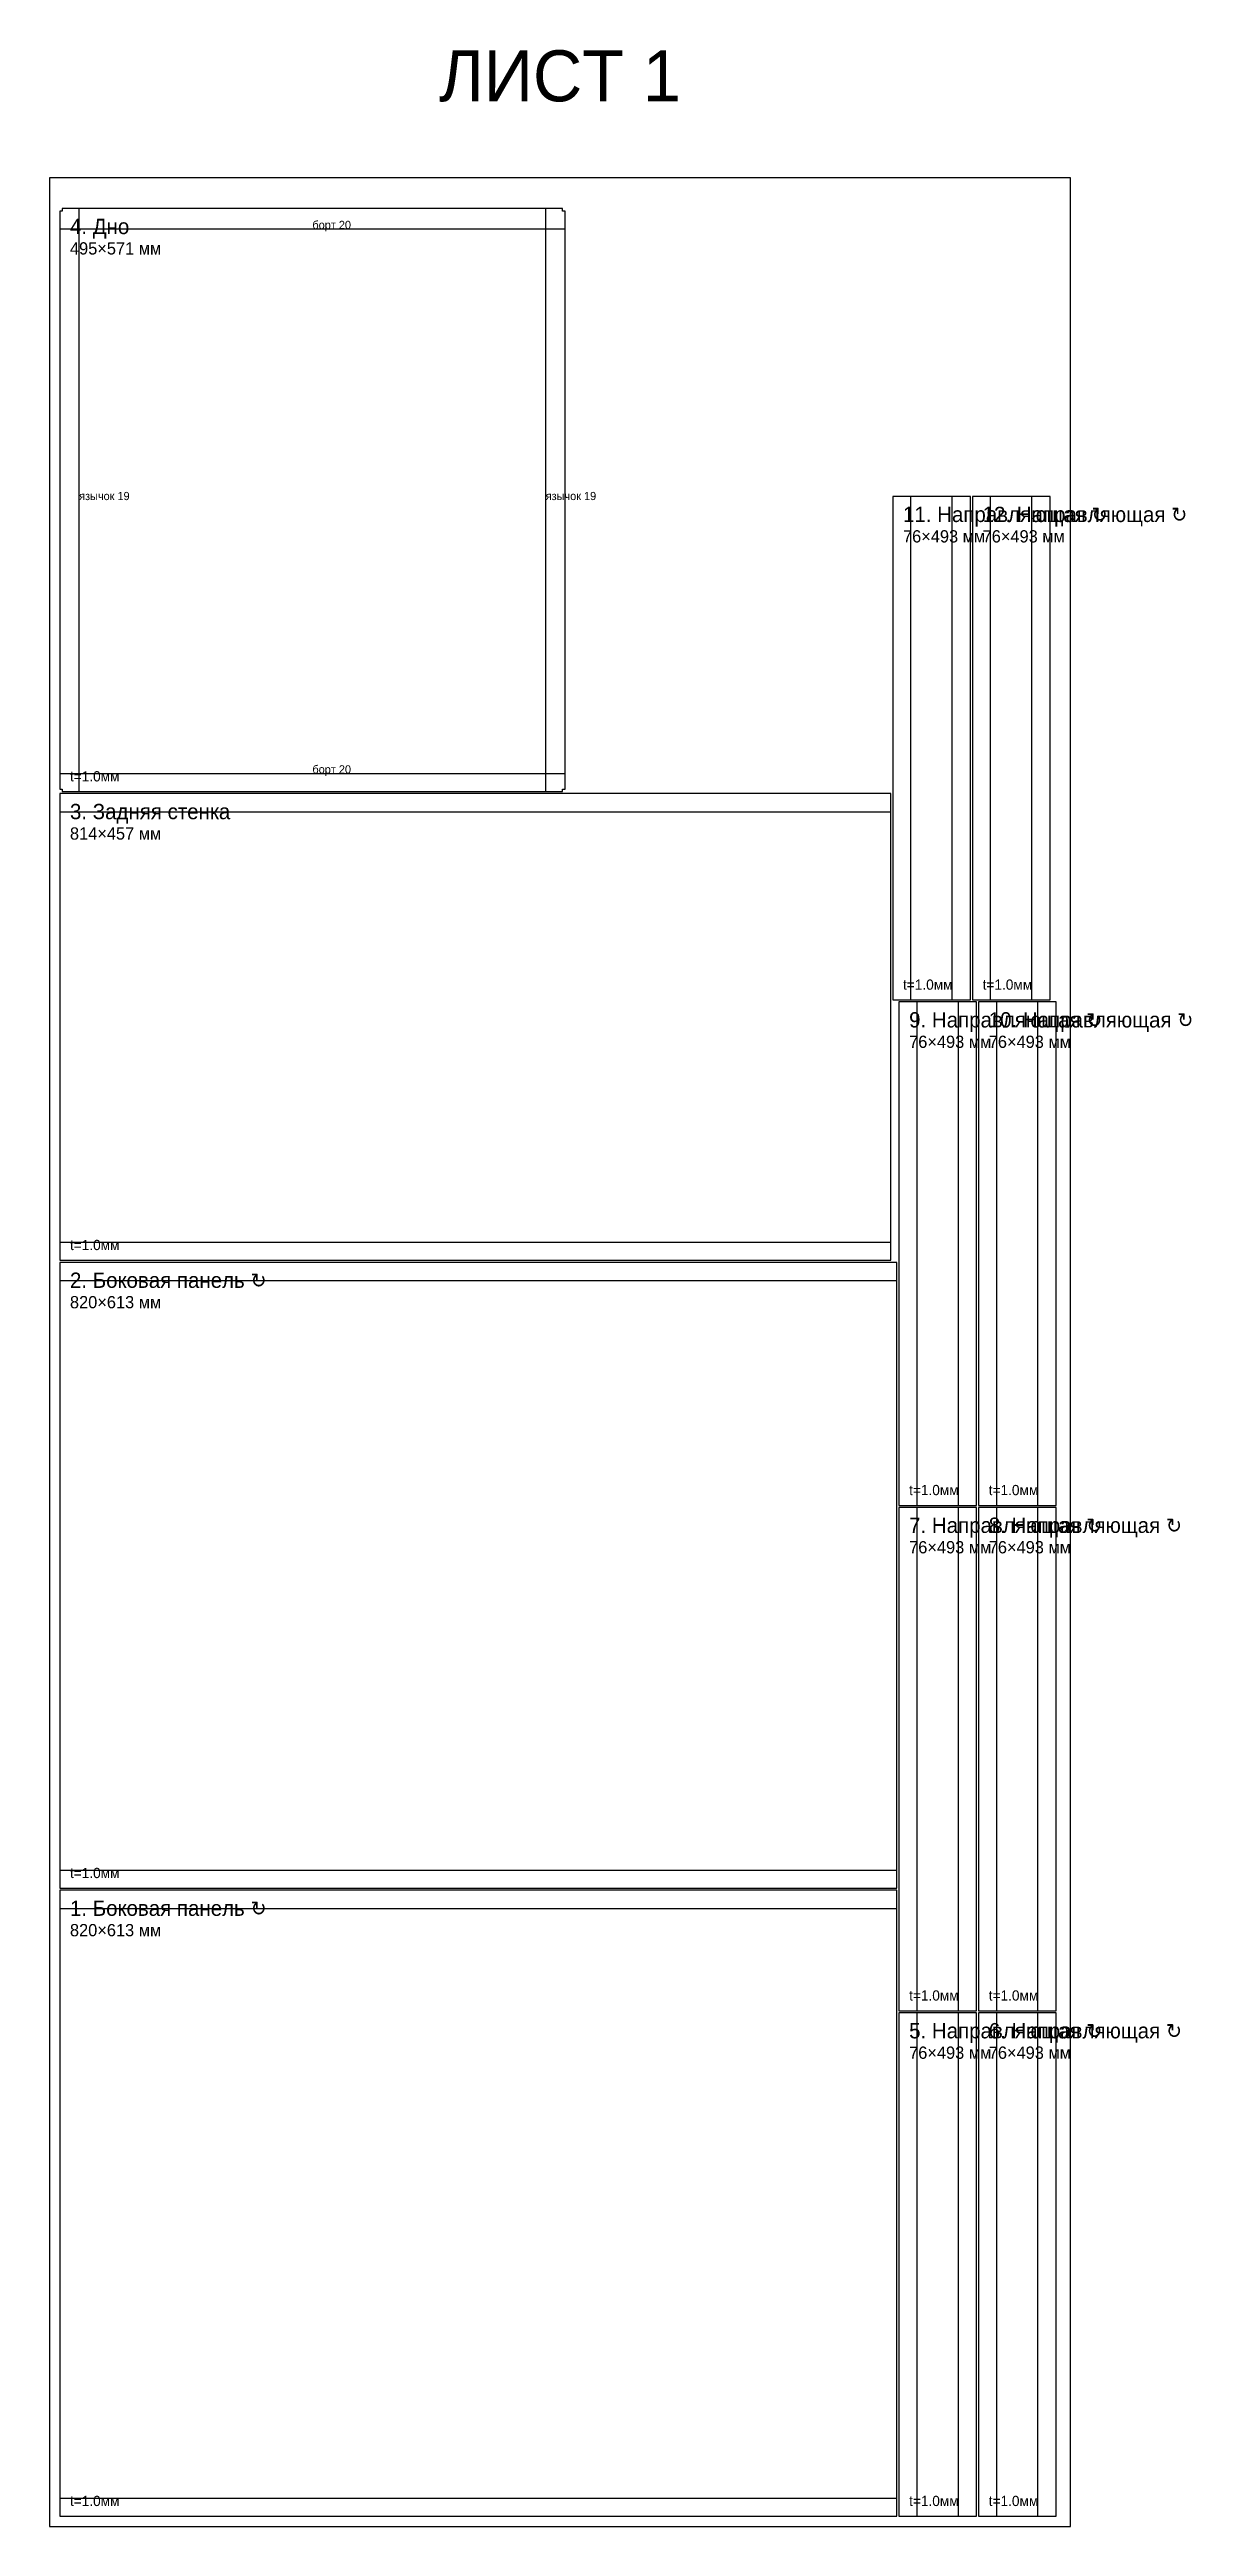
# Model space of a CAD drawing. Header units: metres. Extents: x 0 to 1119, y 0 to 2426.
import ezdxf
from ezdxf.enums import TextEntityAlignment as Align

# ---------------------------------------------------------------- set-up
doc = ezdxf.new("R2010")
doc.units = ezdxf.units.M
doc.linetypes.add('DASHED', pattern=[1.524, 1.27, -0.254])
for name, color, linetype in [('BEND', 4, 'Continuous'), ('SHEET', 1, 'Continuous'), ('TEXT', 7, 'Continuous'), ('Системный слой', 7, 'CONTINUOUS')]:
    doc.layers.add(name, color=color, linetype=linetype)

msp = doc.modelspace()

# ---------------------------------------------------------------- linework, layer by layer
at = {"layer": 'BEND', "color": 4, "linetype": 'DASHED'}
for p, q in [((29, 1699), (29, 2270)), ((486, 1699), (486, 2270)), ((10, 2250), (505, 2250)), ((843.8, 1495), (843.8, 1988)), ((884.2, 1495), (884.2, 1988)), ((921.8, 1495), (921.8, 1988)), ((962.2, 1495), (962.2, 1988)), ((10, 1716.8), (505, 1716.8)), ((10, 1679.2), (824, 1679.2)), ((849.8, 1000), (849.8, 1493)), ((890.2, 1000), (890.2, 1493)), ((927.8, 1000), (927.8, 1493)), ((968.2, 1000), (968.2, 1493)), ((10, 1257.8), (824, 1257.8)), ((10, 1220.2), (830, 1220.2)), ((849.8, 505), (849.8, 998)), ((890.2, 505), (890.2, 998)), ((927.8, 505), (927.8, 998)), ((968.2, 505), (968.2, 998)), ((10, 642.8), (830, 642.8)), ((10, 605.2), (830, 605.2)), ((849.8, 10), (849.8, 503)), ((890.2, 10), (890.2, 503)), ((927.8, 10), (927.8, 503)), ((968.2, 10), (968.2, 503)), ((10, 27.8), (830, 27.8))]:
    msp.add_line(p, q, dxfattribs=at)
at = {"layer": 'SHEET', "color": 1}
msp.add_lwpolyline([(0, 0), (1000, 0), (1000, 2300), (0, 2300), (0, 0)], dxfattribs=at)
at = {"layer": 'Системный слой', "color": 7}
for points in [[(10, 1701.51), (12.51, 1701.51), (12.51, 1699), (502.49, 1699), (502.49, 1701.51), (505, 1701.51), (505, 2267.49), (502.49, 2267.49), (502.49, 2270), (12.51, 2270), (12.51, 2267.49), (10, 2267.49), (10, 1701.51)], [(826, 1495), (902, 1495), (902, 1988), (826, 1988), (826, 1495)], [(904, 1495), (980, 1495), (980, 1988), (904, 1988), (904, 1495)], [(10, 1240), (824, 1240), (824, 1697), (10, 1697), (10, 1240)], [(832, 1000), (908, 1000), (908, 1493), (832, 1493), (832, 1000)], [(910, 1000), (986, 1000), (986, 1493), (910, 1493), (910, 1000)], [(10, 625), (830, 625), (830, 1238), (10, 1238), (10, 625)], [(832, 505), (908, 505), (908, 998), (832, 998), (832, 505)], [(910, 505), (986, 505), (986, 998), (910, 998), (910, 505)], [(10, 10), (830, 10), (830, 623), (10, 623), (10, 10)], [(832, 10), (908, 10), (908, 503), (832, 503), (832, 10)], [(910, 10), (986, 10), (986, 503), (910, 503), (910, 10)]]:
    msp.add_lwpolyline(points, dxfattribs=at)

# ---------------------------------------------------------------- texts
at = {"layer": 'BEND', "color": 4}
for s, p in [('борт 20', (257.5, 2250)), ('язычок 19', (29, 1984.5)), ('язычок 19', (486, 1984.5)), ('борт 20', (257.5, 1716.8))]:
    msp.add_text(s, height=8, dxfattribs=at).set_placement(p)
at = {"layer": 'TEXT', "color": 7}
msp.add_text('ЛИСТ 1', height=50, dxfattribs=at).set_placement((500, 2400), align=Align.MIDDLE_CENTER)
for s, p in [('4. Дно', (20, 2245)), ('11. Направляющая ↻', (836, 1963)), ('12. Направляющая ↻', (914, 1963)), ('3. Задняя стенка', (20, 1672)), ('9. Направляющая ↻', (842, 1468)), ('10. Направляющая ↻', (920, 1468)), ('2. Боковая панель ↻', (20, 1213)), ('7. Направляющая ↻', (842, 973)), ('8. Направляющая ↻', (920, 973)), ('1. Боковая панель ↻', (20, 598)), ('5. Направляющая ↻', (842, 478)), ('6. Направляющая ↻', (920, 478))]:
    msp.add_text(s, height=15, dxfattribs=at).set_placement(p)
at = {"layer": 'TEXT', "color": 3}
for s, p in [('495×571 мм', (20, 2225)), ('76×493 мм', (836, 1943)), ('76×493 мм', (914, 1943)), ('814×457 мм', (20, 1652)), ('76×493 мм', (842, 1448)), ('76×493 мм', (920, 1448)), ('820×613 мм', (20, 1193)), ('76×493 мм', (842, 953)), ('76×493 мм', (920, 953)), ('820×613 мм', (20, 578)), ('76×493 мм', (842, 458)), ('76×493 мм', (920, 458))]:
    msp.add_text(s, height=12, dxfattribs=at).set_placement(p)
at = {"layer": 'TEXT', "color": 8}
for p in [(20, 1709), (836, 1505), (914, 1505), (20, 1250), (842, 1010), (920, 1010), (20, 635), (842, 515), (920, 515), (20, 20), (842, 20), (920, 20)]:
    msp.add_text('t=1.0мм', height=10, dxfattribs=at).set_placement(p)

doc.saveas('drawing.dxf')
